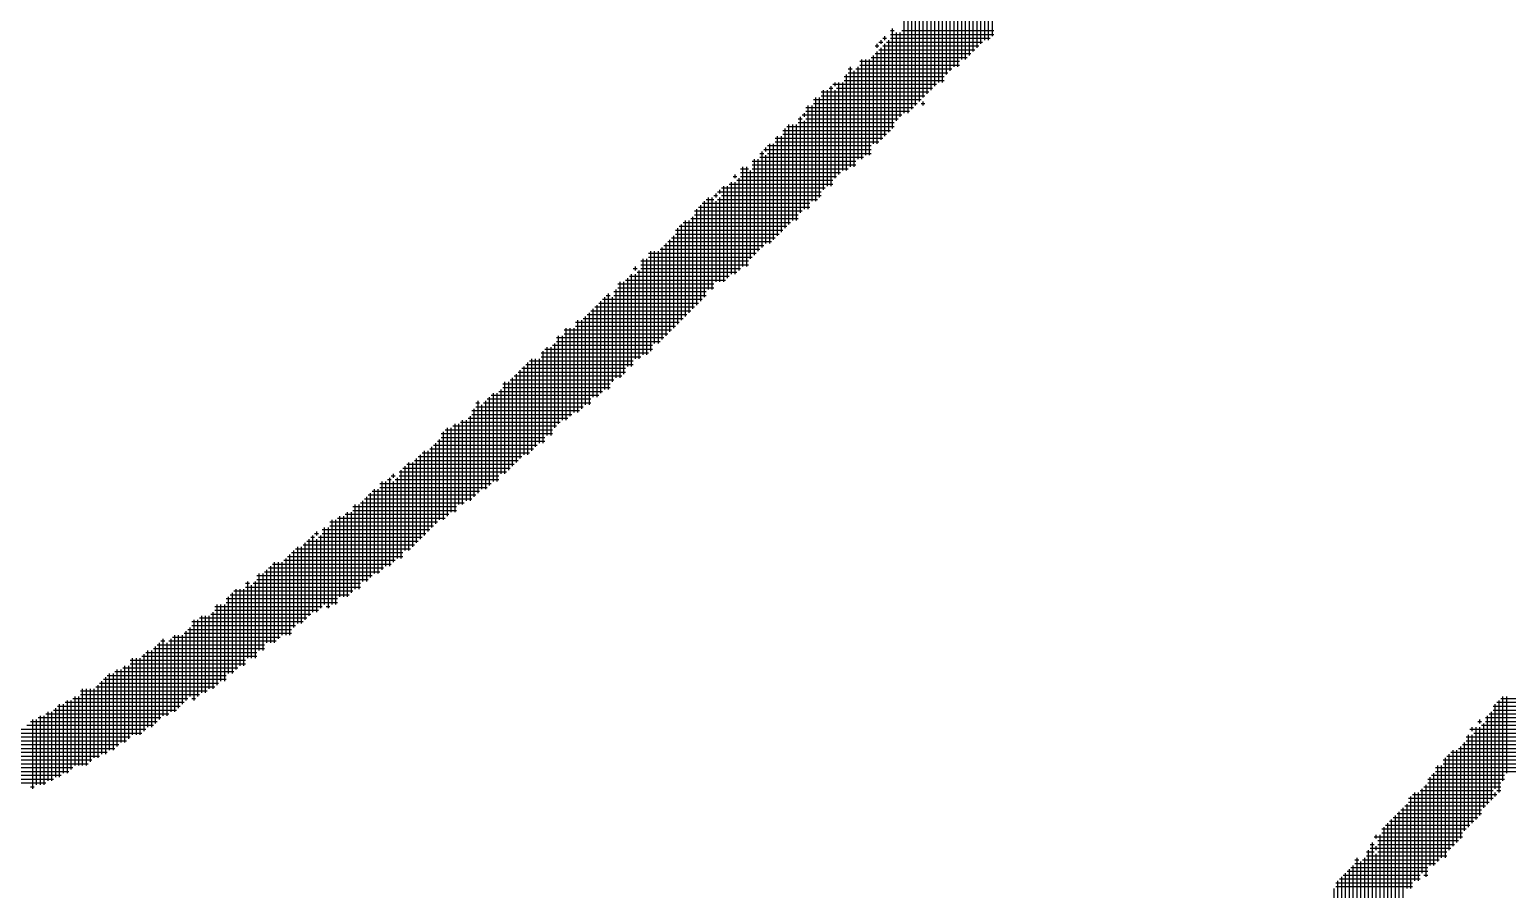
# Model space of a CAD drawing. Header units: feet. Extents: x 0 to 510288, y 0 to 371336.
# Drawn here: x 374304 to 375801, y 88293 to 89164 of the extents above; entities that cross this region are included whole.
import ezdxf

# ---------------------------------------------------------------- set-up
doc = ezdxf.new("R2010")
doc.units = ezdxf.units.FT
doc.header["$LTSCALE"] = 100
doc.header["$MEASUREMENT"] = 0
doc.layers.add('CX-MISC', color=2, linetype='CONTINUOUS')

msp = doc.modelspace()

# ---------------------------------------------------------------- linework, layer by layer
at = {"layer": 'CX-MISC'}
for p, q in [((375274.7, 89266.3), (375274.7, 89153.6)), ((375278.6, 89266.3), (375278.6, 89157.5)), ((375263, 89246.9), (375263, 89145.8)), ((375266.9, 89254.7), (375266.9, 89149.7)), ((375270.8, 89258.6), (375270.8, 89153.6)), ((375247.5, 89235.2), (375247.5, 89134.1)), ((375251.4, 89235.2), (375251.4, 89134.1)), ((375255.3, 89243), (375255.3, 89138)), ((375259.2, 89243), (375259.2, 89141.9)), ((375231.9, 89219.7), (375231.9, 89118.6)), ((375235.8, 89223.6), (375235.8, 89122.5)), ((375239.7, 89219.7), (375239.7, 89126.4)), ((375243.6, 89223.6), (375243.6, 89126.4)), ((375216.4, 89200.2), (375216.4, 89103)), ((375220.3, 89204.1), (375220.3, 89106.9)), ((375224.2, 89204.1), (375224.2, 89110.8)), ((375228, 89208), (375228, 89110.8)), ((375196.9, 89184.7), (375196.9, 89083.6)), ((375200.8, 89188.6), (375200.8, 89087.5)), ((375204.7, 89196.4), (375204.7, 89091.4)), ((375208.6, 89192.5), (375208.6, 89095.3)), ((375212.5, 89196.4), (375212.5, 89099.2)), ((375189.2, 89173), (375189.2, 89079.7)), ((375193.1, 89180.8), (375193.1, 89079.7)), ((375167.8, 89155.5), (375171.7, 89155.5)), ((375169.7, 89157.5), (375169.7, 89153.6)), ((375175.6, 89163.3), (375179.4, 89163.3)), ((375175.6, 89159.4), (375280.5, 89159.4)), ((375175.6, 89155.5), (375276.6, 89155.5)), ((375177.5, 89165.2), (375177.5, 89064.2)), ((375181.4, 89161.4), (375181.4, 89071.9)), ((375185.3, 89161.4), (375185.3, 89075.8)), ((375187.2, 89163.3), (375280.5, 89163.3)), ((375160, 89147.8), (375163.9, 89147.8)), ((375160, 89140), (375257.2, 89140)), ((375162, 89149.7), (375162, 89145.8)), ((375162, 89141.9), (375162, 89048.6)), ((375163.9, 89151.6), (375167.8, 89151.6)), ((375163.9, 89143.9), (375261.1, 89143.9)), ((375165.8, 89153.6), (375165.8, 89149.7)), ((375165.8, 89145.8), (375165.8, 89052.5)), ((375167.8, 89147.8), (375265, 89147.8)), ((375169.7, 89149.7), (375169.7, 89056.4)), ((375171.7, 89151.6), (375268.9, 89151.6)), ((375173.6, 89153.6), (375173.6, 89060.3)), ((375132.8, 89124.4), (375136.7, 89124.4)), ((375134.7, 89126.4), (375134.7, 89025.3)), ((375140.6, 89124.4), (375237.8, 89124.4)), ((375142.5, 89126.4), (375142.5, 89033.1)), ((375144.5, 89132.2), (375245.5, 89132.2)), ((375144.5, 89128.3), (375245.5, 89128.3)), ((375146.4, 89134.1), (375146.4, 89033.1)), ((375150.3, 89134.1), (375150.3, 89036.9)), ((375154.2, 89134.1), (375154.2, 89036.9)), ((375156.1, 89136.1), (375253.3, 89136.1)), ((375158.1, 89138), (375158.1, 89048.6)), ((375119.2, 89110.8), (375119.2, 89106.9)), ((375123.1, 89110.8), (375123.1, 89017.5)), ((375127, 89110.8), (375127, 89021.4)), ((375128.9, 89116.6), (375230, 89116.6)), ((375128.9, 89112.8), (375230, 89112.8)), ((375130.8, 89118.6), (375130.8, 89021.4)), ((375132.8, 89120.5), (375233.9, 89120.5)), ((375138.6, 89122.5), (375138.6, 89025.3)), ((375099.7, 89095.3), (375099.7, 88990.3)), ((375103.6, 89095.3), (375103.6, 88994.2)), ((375105.6, 89101.1), (375214.4, 89101.1)), ((375105.6, 89097.2), (375210.6, 89097.2)), ((375107.5, 89103), (375107.5, 89002)), ((375111.4, 89103), (375111.4, 89005.8)), ((375113.4, 89105), (375117.2, 89105)), ((375115.3, 89106.9), (375115.3, 89005.8)), ((375117.2, 89108.9), (375222.2, 89108.9)), ((375119.2, 89103), (375119.2, 89013.6)), ((375121.1, 89105), (375218.3, 89105)), ((375088.1, 89079.7), (375088.1, 89075.8)), ((375090, 89085.5), (375198.9, 89085.5)), ((375090, 89081.7), (375195, 89081.7)), ((375092, 89087.5), (375092, 88982.5)), ((375095.9, 89087.5), (375095.9, 88990.3)), ((375097.8, 89093.3), (375206.7, 89093.3)), ((375097.8, 89089.4), (375202.8, 89089.4)), ((375206.7, 89089.4), (375210.6, 89089.4)), ((375208.6, 89091.4), (375208.6, 89087.5)), ((375070.6, 89066.1), (375179.4, 89066.1)), ((375072.5, 89068), (375072.5, 88967)), ((375076.4, 89068), (375076.4, 88970.8)), ((375080.3, 89068), (375080.3, 88970.8)), ((375082.2, 89073.9), (375086.1, 89073.9)), ((375082.2, 89070), (375179.4, 89070)), ((375084.2, 89075.8), (375084.2, 88978.6)), ((375086.1, 89077.8), (375187.2, 89077.8)), ((375088.1, 89071.9), (375088.1, 88982.5)), ((375090, 89073.9), (375183.3, 89073.9)), ((375058.9, 89054.4), (375167.8, 89054.4)), ((375058.9, 89050.6), (375163.9, 89050.6)), ((375060.9, 89056.4), (375060.9, 88955.3)), ((375064.8, 89056.4), (375064.8, 88959.2)), ((375066.7, 89062.2), (375175.6, 89062.2)), ((375066.7, 89058.3), (375171.7, 89058.3)), ((375068.6, 89064.2), (375068.6, 88963.1)), ((375043.4, 89038.9), (375047.3, 89038.9)), ((375043.4, 89035), (375148.3, 89035)), ((375045.3, 89040.8), (375045.3, 88943.6)), ((375047.3, 89042.8), (375156.1, 89042.8)), ((375049.2, 89044.7), (375049.2, 89040.8)), ((375049.2, 89036.9), (375049.2, 88947.5)), ((375051.1, 89046.7), (375156.1, 89046.7)), ((375051.1, 89038.9), (375156.1, 89038.9)), ((375053.1, 89048.6), (375053.1, 88947.5)), ((375057, 89048.6), (375057, 88951.4)), ((375023.9, 89023.3), (375031.7, 89023.3)), ((375025.9, 89025.3), (375025.9, 88924.2)), ((375029.8, 89025.3), (375029.8, 88924.2)), ((375033.6, 89021.4), (375033.6, 88932)), ((375035.6, 89031.1), (375140.6, 89031.1)), ((375035.6, 89027.2), (375140.6, 89027.2)), ((375035.6, 89023.3), (375132.8, 89023.3)), ((375037.5, 89033.1), (375037.5, 88935.9)), ((375041.4, 89033.1), (375041.4, 88939.7)), ((375006.4, 89005.8), (375006.4, 88908.6)), ((375010.3, 89005.8), (375010.3, 88912.5)), ((375012.3, 89007.8), (375117.2, 89007.8)), ((375014.2, 89009.7), (375014.2, 88916.4)), ((375016.2, 89015.6), (375020, 89015.6)), ((375018.1, 89017.5), (375018.1, 89013.6)), ((375018.1, 89009.7), (375018.1, 88916.4)), ((375020, 89011.7), (375117.2, 89011.7)), ((375022, 89013.6), (375022, 88920.3)), ((375023.9, 89019.4), (375125, 89019.4)), ((375023.9, 89015.6), (375121.1, 89015.6)), ((374987, 88990.3), (374987, 88893.1)), ((374988.9, 88992.2), (374996.7, 88992.2)), ((374990.9, 88994.2), (374990.9, 88900.9)), ((374994.8, 88994.2), (374994.8, 88900.9)), ((374996.7, 88996.1), (375000.6, 88996.1)), ((374998.7, 88998.1), (374998.7, 88994.2)), ((374998.7, 88990.3), (374998.7, 88908.6)), ((375000.6, 89000), (375105.6, 89000)), ((375000.6, 88992.2), (375101.7, 88992.2)), ((375002.5, 89002), (375002.5, 88998.1)), ((375002.5, 88994.2), (375002.5, 88908.6)), ((375004.5, 89003.9), (375109.5, 89003.9)), ((375004.5, 88996.1), (375105.6, 88996.1)), ((374975.3, 88974.7), (374975.3, 88881.4)), ((374977.3, 88980.6), (375086.1, 88980.6)), ((374977.3, 88976.7), (375082.2, 88976.7)), ((374979.2, 88982.5), (374979.2, 88885.3)), ((374981.2, 88984.5), (375093.9, 88984.5)), ((374983.1, 88986.4), (374983.1, 88889.2)), ((374985, 88988.3), (375093.9, 88988.3)), ((374957.8, 88961.1), (375066.7, 88961.1)), ((374959.8, 88963.1), (374959.8, 88865.9)), ((374961.7, 88965), (375070.6, 88965)), ((374963.7, 88967), (374963.7, 88869.8)), ((374965.6, 88968.9), (375074.5, 88968.9)), ((374967.6, 88970.8), (374967.6, 88873.6)), ((374971.4, 88970.8), (374971.4, 88877.5)), ((374973.4, 88972.8), (375082.2, 88972.8)), ((374946.2, 88945.6), (375047.3, 88945.6)), ((374948.1, 88947.5), (374948.1, 88854.2)), ((374950.1, 88949.5), (375055, 88949.5)), ((374952, 88951.4), (374952, 88858.1)), ((374953.9, 88953.4), (375058.9, 88953.4)), ((374955.9, 88955.3), (374955.9, 88862)), ((374957.8, 88957.2), (375062.8, 88957.2)), ((374922.8, 88930), (375031.7, 88930)), ((374924.8, 88932), (374924.8, 88834.8)), ((374928.7, 88932), (374928.7, 88834.8)), ((374930.6, 88937.8), (375039.5, 88937.8)), ((374930.6, 88933.9), (375035.6, 88933.9)), ((374932.6, 88939.7), (374932.6, 88838.7)), ((374936.4, 88939.7), (374936.4, 88846.4)), ((374940.3, 88939.7), (374940.3, 88846.4)), ((374942.3, 88941.7), (375043.4, 88941.7)), ((374944.2, 88943.6), (374944.2, 88850.3)), ((374913.1, 88916.4), (374913.1, 88823.1)), ((374915.1, 88922.2), (374919, 88922.2)), ((374917, 88924.2), (374917, 88920.3)), ((374917, 88916.4), (374917, 88830.9)), ((374919, 88918.4), (375020, 88918.4)), ((374920.9, 88920.3), (374920.9, 88830.9)), ((374922.8, 88926.1), (375031.7, 88926.1)), ((374922.8, 88922.2), (375023.9, 88922.2)), ((374897.6, 88900.9), (374897.6, 88811.4)), ((374899.5, 88906.7), (374996.7, 88906.7)), ((374899.5, 88902.8), (374996.7, 88902.8)), ((374901.5, 88908.6), (374901.5, 88811.4)), ((374905.3, 88908.6), (374905.3, 88815.3)), ((374907.3, 88910.6), (375008.4, 88910.6)), ((374909.2, 88912.5), (374909.2, 88823.1)), ((374911.2, 88914.5), (375012.3, 88914.5)), ((374878.1, 88885.3), (374878.1, 88792)), ((374880.1, 88887.3), (374981.2, 88887.3)), ((374882, 88889.2), (374882, 88795.9)), ((374884, 88891.1), (374985, 88891.1)), ((374885.9, 88893.1), (374885.9, 88799.8)), ((374887.8, 88895), (374891.7, 88895)), ((374889.8, 88897), (374889.8, 88799.8)), ((374893.7, 88893.1), (374893.7, 88807.6)), ((374895.6, 88898.9), (374988.9, 88898.9)), ((374895.6, 88895), (374988.9, 88895)), ((374864.5, 88871.7), (374965.6, 88871.7)), ((374866.5, 88873.6), (374866.5, 88784.2)), ((374868.4, 88875.6), (374969.5, 88875.6)), ((374870.4, 88877.5), (374870.4, 88784.2)), ((374872.3, 88879.5), (374973.4, 88879.5)), ((374874.2, 88881.4), (374874.2, 88792)), ((374876.2, 88883.4), (374977.3, 88883.4)), ((374845.1, 88860), (374953.9, 88860)), ((374845.1, 88856.2), (374950.1, 88856.2)), ((374847, 88862), (374847, 88768.7)), ((374850.9, 88862), (374850.9, 88772.6)), ((374854.8, 88862), (374854.8, 88776.4)), ((374856.7, 88867.8), (374961.7, 88867.8)), ((374856.7, 88863.9), (374957.8, 88863.9)), ((374858.7, 88869.8), (374858.7, 88776.4)), ((374862.6, 88869.8), (374862.6, 88780.3)), ((374825.6, 88840.6), (374934.5, 88840.6)), ((374827.6, 88842.5), (374827.6, 88753.1)), ((374831.5, 88842.5), (374831.5, 88753.1)), ((374833.4, 88844.5), (374934.5, 88844.5)), ((374835.4, 88846.4), (374835.4, 88760.9)), ((374837.3, 88852.3), (374946.2, 88852.3)), ((374837.3, 88848.4), (374942.3, 88848.4)), ((374839.2, 88854.2), (374839.2, 88764.8)), ((374843.1, 88854.2), (374843.1, 88768.7)), ((374806.2, 88825), (374915.1, 88825)), ((374808.1, 88827), (374808.1, 88733.7)), ((374810.1, 88828.9), (374915.1, 88828.9)), ((374812, 88830.9), (374812, 88737.6)), ((374815.9, 88830.9), (374815.9, 88741.5)), ((374819.8, 88830.9), (374819.8, 88745.3)), ((374821.8, 88836.7), (374930.6, 88836.7)), ((374821.8, 88832.8), (374922.8, 88832.8)), ((374823.7, 88838.7), (374823.7, 88745.3)), ((374792.6, 88811.4), (374792.6, 88722)), ((374794.5, 88813.4), (374903.4, 88813.4)), ((374796.5, 88815.3), (374796.5, 88725.9)), ((374798.4, 88817.3), (374907.3, 88817.3)), ((374800.4, 88819.2), (374800.4, 88729.8)), ((374802.3, 88821.2), (374907.3, 88821.2)), ((374804.3, 88823.1), (374804.3, 88733.7)), ((374773.2, 88795.9), (374773.2, 88706.5)), ((374777, 88795.9), (374777, 88706.5)), ((374779, 88797.8), (374884, 88797.8)), ((374780.9, 88799.8), (374780.9, 88714.2)), ((374782.9, 88805.6), (374891.7, 88805.6)), ((374782.9, 88801.7), (374891.7, 88801.7)), ((374784.8, 88807.6), (374784.8, 88714.2)), ((374788.7, 88807.6), (374788.7, 88718.1)), ((374790.6, 88809.5), (374895.6, 88809.5)), ((374753.7, 88780.3), (374753.7, 88690.9)), ((374755.7, 88786.2), (374759.5, 88786.2)), ((374755.7, 88782.3), (374864.5, 88782.3)), ((374757.6, 88788.1), (374757.6, 88694.8)), ((374761.5, 88784.2), (374761.5, 88698.7)), ((374763.4, 88786.2), (374872.3, 88786.2)), ((374765.4, 88788.1), (374765.4, 88698.7)), ((374767.3, 88790.1), (374872.3, 88790.1)), ((374769.3, 88792), (374769.3, 88702.6)), ((374771.2, 88793.9), (374880.1, 88793.9)), ((374740.1, 88766.7), (374841.2, 88766.7)), ((374742, 88768.7), (374742, 88683.1)), ((374745.9, 88768.7), (374745.9, 88687)), ((374747.9, 88770.6), (374849, 88770.6)), ((374749.8, 88772.6), (374749.8, 88687)), ((374751.8, 88778.4), (374860.6, 88778.4)), ((374751.8, 88774.5), (374852.9, 88774.5)), ((374720.7, 88755.1), (374833.4, 88755.1)), ((374720.7, 88751.2), (374825.6, 88751.2)), ((374722.6, 88757), (374722.6, 88667.6)), ((374724.6, 88759), (374833.4, 88759)), ((374726.5, 88760.9), (374726.5, 88671.5)), ((374730.4, 88760.9), (374730.4, 88675.4)), ((374732.3, 88762.8), (374837.3, 88762.8)), ((374734.3, 88764.8), (374734.3, 88675.4)), ((374738.2, 88764.8), (374738.2, 88683.1)), ((374701.2, 88735.6), (374810.1, 88735.6)), ((374703.2, 88737.6), (374703.2, 88652)), ((374707.1, 88737.6), (374707.1, 88655.9)), ((374709, 88739.5), (374814, 88739.5)), ((374710.9, 88741.5), (374710.9, 88659.8)), ((374712.9, 88743.4), (374817.9, 88743.4)), ((374714.8, 88745.3), (374714.8, 88663.7)), ((374716.8, 88747.3), (374825.6, 88747.3)), ((374718.7, 88749.2), (374718.7, 88667.6)), ((374683.7, 88722), (374683.7, 88636.5)), ((374685.7, 88724), (374794.5, 88724)), ((374687.6, 88725.9), (374687.6, 88636.5)), ((374691.5, 88725.9), (374691.5, 88640.4)), ((374693.4, 88727.8), (374798.4, 88727.8)), ((374695.4, 88729.8), (374695.4, 88644.3)), ((374697.3, 88731.7), (374802.3, 88731.7)), ((374699.3, 88733.7), (374699.3, 88648.1)), ((374660.4, 88706.5), (374660.4, 88617)), ((374664.3, 88706.5), (374664.3, 88620.9)), ((374666.2, 88708.4), (374670.1, 88708.4)), ((374668.2, 88710.4), (374668.2, 88620.9)), ((374670.1, 88712.3), (374674, 88712.3)), ((374672.1, 88714.2), (374672.1, 88710.4)), ((374672.1, 88706.5), (374672.1, 88624.8)), ((374674, 88708.4), (374779, 88708.4)), ((374676, 88710.4), (374676, 88628.7)), ((374677.9, 88716.2), (374786.8, 88716.2)), ((374677.9, 88712.3), (374779, 88712.3)), ((374679.8, 88718.1), (374679.8, 88628.7)), ((374681.8, 88720.1), (374790.6, 88720.1)), ((374644.8, 88690.9), (374644.8, 88605.4)), ((374646.8, 88692.9), (374755.7, 88692.9)), ((374648.7, 88694.8), (374648.7, 88609.3)), ((374650.7, 88696.7), (374759.5, 88696.7)), ((374652.6, 88698.7), (374652.6, 88613.2)), ((374656.5, 88698.7), (374656.5, 88613.2)), ((374658.5, 88704.5), (374771.2, 88704.5)), ((374658.5, 88700.6), (374767.3, 88700.6)), ((374625.4, 88675.4), (374625.4, 88589.8)), ((374629.3, 88675.4), (374629.3, 88593.7)), ((374631.2, 88681.2), (374736.2, 88681.2)), ((374631.2, 88677.3), (374736.2, 88677.3)), ((374633.2, 88683.1), (374633.2, 88597.6)), ((374637.1, 88683.1), (374637.1, 88597.6)), ((374639, 88685.1), (374744, 88685.1)), ((374641, 88687), (374641, 88605.4)), ((374642.9, 88689), (374751.8, 88689)), ((374607.9, 88665.6), (374716.8, 88665.6)), ((374607.9, 88661.8), (374712.9, 88661.8)), ((374609.9, 88667.6), (374609.9, 88582)), ((374613.7, 88667.6), (374613.7, 88582)), ((374615.7, 88669.5), (374724.6, 88669.5)), ((374617.6, 88671.5), (374617.6, 88589.8)), ((374621.5, 88671.5), (374621.5, 88589.8)), ((374623.5, 88673.4), (374728.4, 88673.4)), ((374584.6, 88646.2), (374697.3, 88646.2)), ((374586.5, 88648.1), (374586.5, 88570.4)), ((374588.5, 88650.1), (374592.4, 88650.1)), ((374590.4, 88652), (374590.4, 88574.3)), ((374592.4, 88654), (374596.2, 88654)), ((374594.3, 88655.9), (374594.3, 88652)), ((374594.3, 88648.1), (374594.3, 88574.3)), ((374596.2, 88650.1), (374701.2, 88650.1)), ((374598.2, 88652), (374598.2, 88578.2)), ((374600.1, 88657.9), (374709, 88657.9)), ((374600.1, 88654), (374705.1, 88654)), ((374602.1, 88659.8), (374602.1, 88582)), ((374606, 88659.8), (374606, 88578.2)), ((374565.1, 88630.6), (374681.8, 88630.6)), ((374567.1, 88632.6), (374567.1, 88550.9)), ((374569, 88634.5), (374681.8, 88634.5)), ((374571, 88636.5), (374571, 88558.7)), ((374572.9, 88638.4), (374689.6, 88638.4)), ((374574.9, 88640.4), (374574.9, 88562.6)), ((374578.8, 88640.4), (374578.8, 88562.6)), ((374580.7, 88642.3), (374693.4, 88642.3)), ((374582.6, 88644.3), (374582.6, 88566.5)), ((374543.8, 88617), (374543.8, 88543.2)), ((374545.7, 88619), (374662.3, 88619)), ((374547.6, 88620.9), (374547.6, 88543.2)), ((374549.6, 88622.9), (374670.1, 88622.9)), ((374551.5, 88624.8), (374551.5, 88543.2)), ((374555.4, 88624.8), (374555.4, 88547.1)), ((374559.3, 88624.8), (374559.3, 88550.9)), ((374561.3, 88626.8), (374674, 88626.8)), ((374563.2, 88628.7), (374563.2, 88550.9)), ((374522.4, 88603.4), (374526.3, 88603.4)), ((374524.3, 88605.4), (374524.3, 88527.6)), ((374528.2, 88601.5), (374528.2, 88527.6)), ((374530.2, 88603.4), (374639, 88603.4)), ((374532.1, 88605.4), (374532.1, 88527.6)), ((374534, 88611.2), (374650.7, 88611.2)), ((374534, 88607.3), (374646.8, 88607.3)), ((374536, 88613.2), (374536, 88535.4)), ((374539.9, 88613.2), (374539.9, 88535.4)), ((374541.8, 88615.1), (374658.5, 88615.1)), ((374502.9, 88587.9), (374615.7, 88587.9)), ((374504.9, 88589.8), (374504.9, 88512.1)), ((374506.8, 88591.8), (374627.4, 88591.8)), ((374508.8, 88593.7), (374508.8, 88512.1)), ((374510.7, 88595.7), (374631.2, 88595.7)), ((374512.7, 88597.6), (374512.7, 88516)), ((374516.5, 88597.6), (374516.5, 88519.8)), ((374520.4, 88597.6), (374520.4, 88519.8)), ((374522.4, 88599.5), (374639, 88599.5)), ((374487.4, 88572.3), (374588.5, 88572.3)), ((374489.3, 88574.3), (374489.3, 88496.5)), ((374491.3, 88580.1), (374600.1, 88580.1)), ((374491.3, 88576.2), (374596.2, 88576.2)), ((374493.2, 88582), (374493.2, 88500.4)), ((374497.1, 88582), (374497.1, 88504.3)), ((374501, 88582), (374501, 88504.3)), ((374502.9, 88584), (374615.7, 88584)), ((374604, 88580.1), (374607.9, 88580.1)), ((374464.1, 88556.8), (374569, 88556.8)), ((374466, 88558.7), (374466, 88488.7)), ((374467.9, 88564.6), (374580.7, 88564.6)), ((374467.9, 88560.7), (374572.9, 88560.7)), ((374469.9, 88566.5), (374469.9, 88484.8)), ((374473.8, 88566.5), (374473.8, 88488.7)), ((374475.7, 88568.4), (374584.6, 88568.4)), ((374477.7, 88570.4), (374477.7, 88492.6)), ((374481.6, 88570.4), (374481.6, 88492.6)), ((374485.4, 88570.4), (374485.4, 88496.5)), ((374433, 88541.2), (374541.8, 88541.2)), ((374434.9, 88543.2), (374434.9, 88465.4)), ((374436.8, 88545.1), (374440.7, 88545.1)), ((374438.8, 88547.1), (374438.8, 88469.3)), ((374442.7, 88543.2), (374442.7, 88469.3)), ((374444.6, 88545.1), (374553.5, 88545.1)), ((374446.6, 88547.1), (374446.6, 88473.2)), ((374448.5, 88549), (374557.4, 88549)), ((374450.4, 88550.9), (374450.4, 88473.2)), ((374454.3, 88550.9), (374454.3, 88477.1)), ((374458.2, 88550.9), (374458.2, 88481)), ((374460.2, 88552.9), (374569, 88552.9)), ((374462.1, 88554.8), (374462.1, 88484.8)), ((374405.7, 88525.7), (374522.4, 88525.7)), ((374407.7, 88527.6), (374407.7, 88449.9)), ((374411.6, 88527.6), (374411.6, 88449.9)), ((374415.5, 88527.6), (374415.5, 88449.9)), ((374417.4, 88529.6), (374534, 88529.6)), ((374419.3, 88531.5), (374419.3, 88453.7)), ((374421.3, 88533.4), (374534, 88533.4)), ((374423.2, 88535.4), (374423.2, 88457.6)), ((374427.1, 88535.4), (374427.1, 88457.6)), ((374429.1, 88537.3), (374541.8, 88537.3)), ((374431, 88539.3), (374431, 88461.5)), ((374384.4, 88512.1), (374384.4, 88434.3)), ((374388.2, 88512.1), (374388.2, 88434.3)), ((374390.2, 88514), (374510.7, 88514)), ((374392.1, 88516), (374392.1, 88438.2)), ((374396, 88516), (374396, 88442.1)), ((374398, 88517.9), (374514.6, 88517.9)), ((374399.9, 88519.8), (374399.9, 88442.1)), ((374403.8, 88519.8), (374403.8, 88446)), ((374405.7, 88521.8), (374522.4, 88521.8)), ((374357.1, 88496.5), (374357.1, 88418.8)), ((374361, 88496.5), (374361, 88418.8)), ((374364.9, 88496.5), (374364.9, 88422.6)), ((374368.8, 88496.5), (374368.8, 88426.5)), ((374370.7, 88498.5), (374491.3, 88498.5)), ((374372.7, 88500.4), (374372.7, 88426.5)), ((374374.6, 88502.3), (374495.2, 88502.3)), ((374376.6, 88504.3), (374376.6, 88430.4)), ((374378.5, 88506.2), (374502.9, 88506.2)), ((374380.5, 88508.2), (374380.5, 88430.4)), ((374382.4, 88510.1), (374502.9, 88510.1)), ((374333.8, 88481), (374333.8, 88407.1)), ((374337.7, 88481), (374337.7, 88411)), ((374339.6, 88482.9), (374460.2, 88482.9)), ((374341.6, 88484.8), (374341.6, 88411)), ((374345.5, 88484.8), (374345.5, 88414.9)), ((374347.4, 88486.8), (374464.1, 88486.8)), ((374349.4, 88488.7), (374349.4, 88418.8)), ((374353.2, 88488.7), (374353.2, 88418.8)), ((374355.2, 88494.6), (374483.5, 88494.6)), ((374355.2, 88490.7), (374475.7, 88490.7)), ((374467.9, 88486.8), (374471.8, 88486.8)), ((375787.9, 88481), (375787.9, 88395.4)), ((375789.9, 88482.9), (375875.4, 88482.9)), ((375791.8, 88484.8), (375791.8, 88391.5)), ((375793.8, 88486.8), (375883.2, 88486.8)), ((375795.7, 88488.7), (375795.7, 88403.2)), ((375799.6, 88488.7), (375799.6, 88411)), ((374312.4, 88467.4), (374436.8, 88467.4)), ((374314.4, 88469.3), (374314.4, 88399.3)), ((374318.3, 88469.3), (374318.3, 88399.3)), ((374320.2, 88471.2), (374444.6, 88471.2)), ((374322.1, 88473.2), (374322.1, 88403.2)), ((374326, 88473.2), (374326, 88403.2)), ((374328, 88475.1), (374452.4, 88475.1)), ((374329.9, 88477.1), (374329.9, 88407.1)), ((374331.9, 88479), (374456.3, 88479)), ((375778.2, 88467.4), (375863.7, 88467.4)), ((375780.1, 88469.3), (375780.1, 88379.9)), ((375782.1, 88471.2), (375863.7, 88471.2)), ((375784, 88473.2), (375784, 88383.8)), ((375786, 88479), (375871.5, 88479)), ((375786, 88475.1), (375867.6, 88475.1)), ((374281.3, 88451.8), (374417.4, 88451.8)), ((374289.1, 88455.7), (374421.3, 88455.7)), ((374300.8, 88459.6), (374429.1, 88459.6)), ((374304.6, 88463.5), (374433, 88463.5)), ((374306.6, 88465.4), (374306.6, 88395.4)), ((374310.5, 88465.4), (374310.5, 88399.3)), ((375762.6, 88455.7), (375848.2, 88455.7)), ((375764.6, 88457.6), (375764.6, 88453.7)), ((375766.5, 88451.8), (375848.2, 88451.8)), ((375768.5, 88457.6), (375768.5, 88364.3)), ((375770.4, 88463.5), (375774.3, 88463.5)), ((375772.4, 88465.4), (375772.4, 88461.5)), ((375772.4, 88457.6), (375772.4, 88368.2)), ((375774.3, 88459.6), (375856, 88459.6)), ((375776.3, 88461.5), (375776.3, 88376)), ((375778.2, 88463.5), (375848.2, 88463.5)), ((374250.2, 88436.2), (374390.2, 88436.2)), ((374254.1, 88440.1), (374394.1, 88440.1)), ((374261.9, 88444), (374401.8, 88444)), ((374269.7, 88447.9), (374405.7, 88447.9)), ((375751, 88436.2), (375832.6, 88436.2)), ((375752.9, 88438.2), (375752.9, 88344.9)), ((375754.9, 88440.1), (375836.5, 88440.1)), ((375756.8, 88442.1), (375756.8, 88352.7)), ((375758.8, 88447.9), (375832.6, 88447.9)), ((375758.8, 88444), (375840.4, 88444)), ((375760.7, 88449.9), (375760.7, 88356.5)), ((375764.6, 88449.9), (375764.6, 88360.4)), ((374215.2, 88424.6), (374366.9, 88424.6)), ((374226.9, 88428.5), (374374.6, 88428.5)), ((374234.7, 88432.4), (374382.4, 88432.4)), ((375735.4, 88424.6), (375813.2, 88424.6)), ((375737.4, 88426.5), (375737.4, 88325.4)), ((375739.3, 88428.5), (375817.1, 88428.5)), ((375741.3, 88430.4), (375741.3, 88333.2)), ((375743.2, 88432.4), (375821, 88432.4)), ((375745.2, 88434.3), (375745.2, 88337.1)), ((375749, 88434.3), (375749, 88341)), ((374168.6, 88409), (374335.8, 88409)), ((374184.1, 88412.9), (374343.5, 88412.9)), ((374195.8, 88416.8), (374347.4, 88416.8)), ((374211.3, 88420.7), (374363, 88420.7)), ((375721.8, 88407.1), (375721.8, 88317.7)), ((375723.8, 88409), (375797.6, 88409)), ((375725.7, 88411), (375725.7, 88317.7)), ((375727.7, 88416.8), (375813.2, 88416.8)), ((375727.7, 88412.9), (375813.2, 88412.9)), ((375729.6, 88418.8), (375729.6, 88321.6)), ((375733.5, 88418.8), (375733.5, 88325.4)), ((375735.4, 88420.7), (375817.1, 88420.7)), ((374110.2, 88401.3), (374320.2, 88401.3)), ((374160.8, 88405.1), (374328, 88405.1)), ((374304.6, 88397.4), (374308.5, 88397.4)), ((375706.3, 88391.5), (375706.3, 88302.1)), ((375710.2, 88391.5), (375710.2, 88302.1)), ((375712.1, 88393.5), (375786, 88393.5)), ((375714, 88395.4), (375714, 88309.9)), ((375716, 88397.4), (375793.8, 88397.4)), ((375717.9, 88399.3), (375717.9, 88306)), ((375719.9, 88405.1), (375797.6, 88405.1)), ((375719.9, 88401.3), (375793.8, 88401.3)), ((375787.9, 88391.5), (375787.9, 88387.6)), ((375789.9, 88393.5), (375793.8, 88393.5)), ((375694.6, 88376), (375694.6, 88282.7)), ((375696.6, 88377.9), (375778.2, 88377.9)), ((375698.5, 88379.9), (375698.5, 88294.3)), ((375700.4, 88385.7), (375786, 88385.7)), ((375700.4, 88381.8), (375782.1, 88381.8)), ((375702.4, 88387.6), (375702.4, 88294.3)), ((375704.3, 88389.6), (375789.9, 88389.6)), ((375681, 88362.4), (375766.5, 88362.4)), ((375682.9, 88364.3), (375682.9, 88267.1)), ((375684.9, 88366.3), (375770.4, 88366.3)), ((375686.8, 88368.2), (375686.8, 88282.7)), ((375688.8, 88370.2), (375774.3, 88370.2)), ((375690.7, 88372.1), (375690.7, 88274.9)), ((375692.7, 88374), (375774.3, 88374)), ((375665.4, 88346.8), (375754.9, 88346.8)), ((375667.4, 88348.8), (375667.4, 88344.9)), ((375671.3, 88348.8), (375671.3, 88255.5)), ((375673.2, 88354.6), (375758.8, 88354.6)), ((375673.2, 88350.7), (375754.9, 88350.7)), ((375675.2, 88356.5), (375675.2, 88263.2)), ((375677.1, 88358.5), (375762.6, 88358.5)), ((375679.1, 88360.4), (375679.1, 88271)), ((375657.7, 88331.3), (375665.4, 88331.3)), ((375659.6, 88333.2), (375659.6, 88243.8)), ((375661.6, 88339), (375665.4, 88339)), ((375661.6, 88335.2), (375743.2, 88335.2)), ((375663.5, 88341), (375663.5, 88251.6)), ((375667.4, 88337.1), (375667.4, 88333.2)), ((375669.3, 88342.9), (375751, 88342.9)), ((375669.3, 88339), (375747.1, 88339)), ((375669.3, 88331.3), (375739.3, 88331.3)), ((375644.1, 88317.7), (375644.1, 88228.2)), ((375646, 88323.5), (375649.9, 88323.5)), ((375646, 88319.6), (375727.7, 88319.6)), ((375648, 88325.4), (375648, 88224.4)), ((375651.8, 88321.6), (375651.8, 88232.1)), ((375653.8, 88323.5), (375731.5, 88323.5)), ((375655.7, 88325.4), (375655.7, 88232.1)), ((375657.7, 88327.4), (375739.3, 88327.4)), ((375667.4, 88329.3), (375667.4, 88255.5)), ((375628.5, 88302.1), (375628.5, 88201)), ((375630.5, 88304.1), (375712.1, 88304.1)), ((375632.4, 88306), (375632.4, 88216.6)), ((375634.3, 88307.9), (375712.1, 88307.9)), ((375636.3, 88309.9), (375636.3, 88212.7)), ((375638.2, 88311.8), (375719.9, 88311.8)), ((375640.2, 88313.8), (375640.2, 88216.6)), ((375642.1, 88315.7), (375719.9, 88315.7)), ((375716, 88307.9), (375719.9, 88307.9)), ((375624.6, 88294.3), (375624.6, 88197.1)), ((375626.6, 88300.2), (375704.3, 88300.2)), ((375626.6, 88296.3), (375704.3, 88296.3))]:
    msp.add_line(p, q, dxfattribs=at)

doc.saveas('drawing.dxf')
